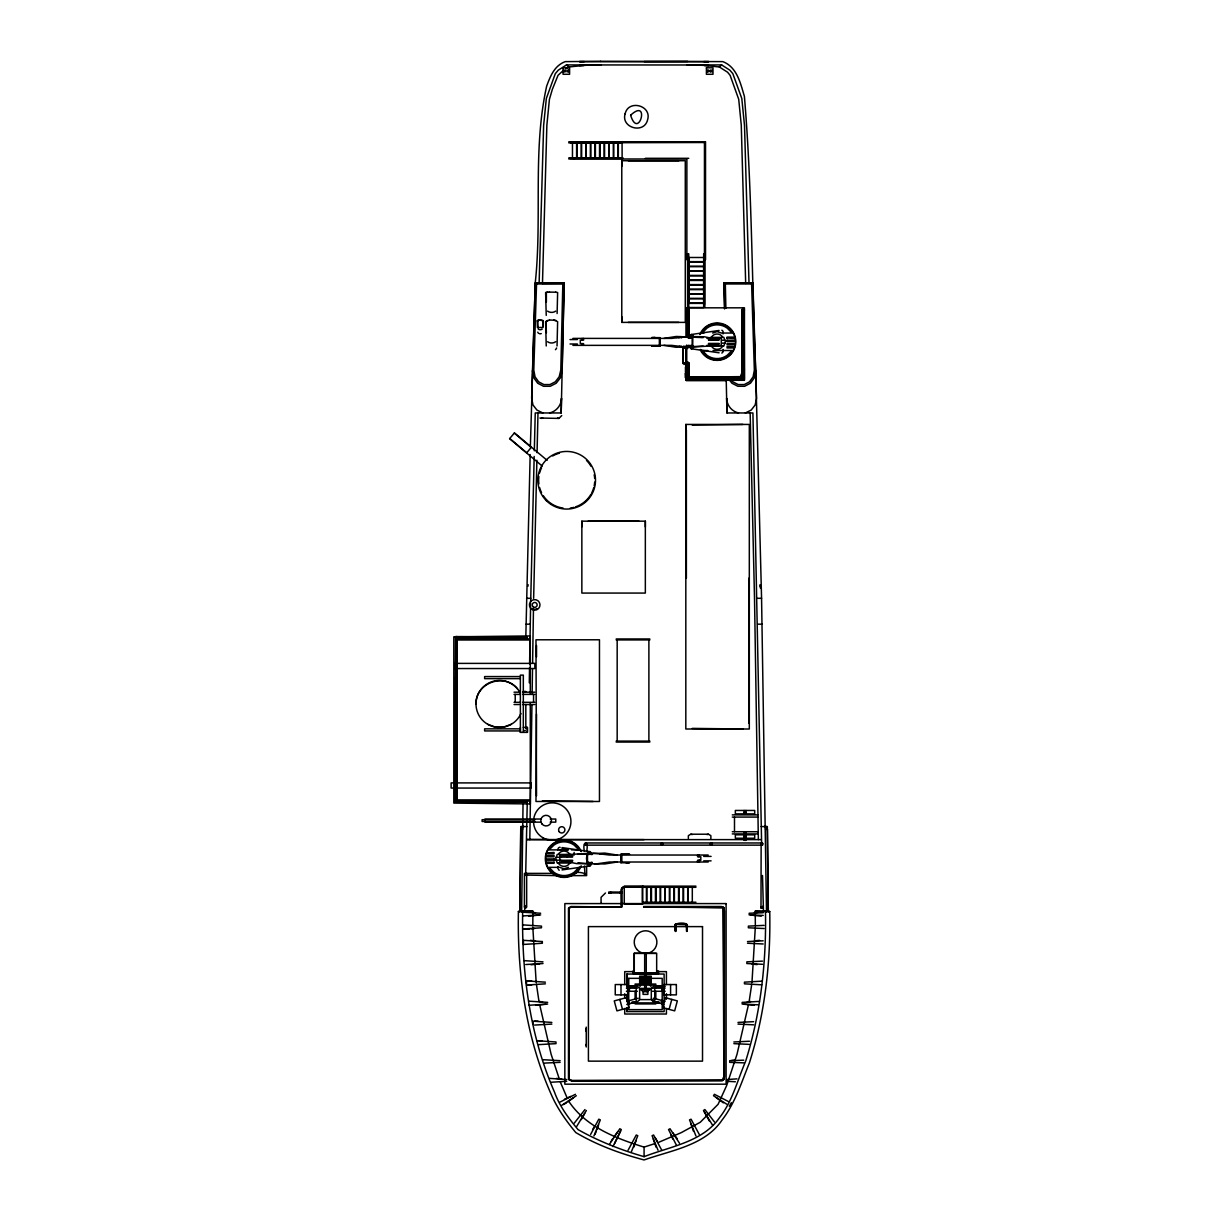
<?xml version="1.0" encoding="UTF-8"?>
<svg xmlns="http://www.w3.org/2000/svg" width="1221" height="1221" viewBox="0 0 1221 1221"><rect width="100%" height="100%" fill="white"/><g stroke="black" fill="none" stroke-linecap="round" stroke-linejoin="round"><path stroke-width="1.5" d="M523.321 727.395L527.396 727.395L527.396 732.371L520.375 732.371L520.375 727.395M525.824 728.723L525.824 704.502M530.28 693.543L530.28 635.958L453.815 636.797L453.815 803.082L530.28 803.937L530.28 801.037L456.028 801.037L456.028 638.858L530.28 638.858M536.523 795.771L535.973 639.789L599.465 639.789L599.465 801.48L535.973 801.48L536.523 714.178M542.368 800.854L593.07 801.48M554.059 862.331L547.435 862.026L547.603 863.293L554.059 863.293L554.059 862.026M554.059 860.195L554.059 858.928L547.008 858.928L547.176 860.195L554.059 860.195L554.059 858.928M576.602 157.845L576.602 142.903M581.196 157.845L581.196 142.903M581.852 526.877L581.852 521.169L645.344 521.169L645.344 593.07L581.852 593.07L581.852 521.169M582.142 345.36L582.142 343.62M584.401 866.055L584.951 873.946M584.401 851.388C581.883 840.216 589.209 840.445 586.629 851.48M585.882 1030.997L585.882 1028.784M586.629 866.33L586.629 875.625L571.642 875.625M599.999 157.845L599.999 142.903M604.136 157.845L604.136 142.903M604.578 157.845L604.578 142.903M613.308 157.845L613.308 142.903M643.62 906.516L721.413 906.501L723.656 907.371L724.435 910.835L724.48 1076.678L723.946 1079.486L722.374 1080.707L571.733 1081.028L568.498 1079.486L568.482 908.18L571.031 906.501L621.382 907.157L621.199 890.048A3.297 3.297 0 0 1 622.176 887.728A4.731 4.731 0 0 1 622.557 887.362A3.297 3.297 0 0 1 624.618 886.644L641.834 886.644L624.633 887.224A2.732 2.732 0 0 0 621.794 890.063L621.794 907.111L571.046 907.096L569.062 908.348L569.001 1079.166L571.749 1080.432L722.16 1080.158L723.885 1076.678L723.137 907.691L643.665 906.989M621.779 322.39L621.779 160.714L685.286 160.714L685.286 322.39L621.779 322.39L621.779 316.682M622.13 158.989L622.069 141.758L622.13 142.903M624.709 1008.47L624.709 1014.01L666.422 1014.01L666.422 1008.47M624.709 997.42L624.709 993.741M624.709 984.523L624.709 971.626L632.295 971.626M626.892 1011.583L626.892 1007.829L626.892 1011.583L664.117 1011.583L664.117 1005.951M626.892 974.037L626.892 985.301L626.892 974.037L664.117 974.037L664.117 1002.197M635.225 985.744L627.136 986.08L635.225 986.08M634.218 973.503L634.218 970.985L632.921 970.985L632.921 973.503L658.501 973.503L658.501 970.985L656.761 970.985L656.761 973.503M634.264 953.265L634.264 972.878L656.669 972.878L656.669 953.265L634.264 953.265L634.264 970.664M639.712 985.378L639.712 976.8L651.251 976.8M642.704 886.141L642.704 904.135L624.267 904.135L624.267 886.141L695.924 886.141M532.799 925.961L532.921 911.217L522.664 911.217C521.596 972.694 529.67 1035.179 554.41 1091.895C559.462 1106.119 568.482 1118.161 578.067 1129.623C598.885 1141.345 621.168 1150.045 644.078 1156.669L644.078 1147.099L654.731 1143.65M644.673 991.589L644.673 953.021M645.344 526.877L645.344 521.169M646.26 991.589L646.26 953.021M646.428 902.227L646.428 887.301M646.871 902.227L646.871 887.301M648.885 741.101L648.885 639.926M650.442 982.6L650.442 980.326L640.369 980.326M651.007 902.227L651.007 887.301M651.251 985.378L651.251 982.554L639.712 982.554M659.111 1002.884C654.288 1003.647 654.288 1000.884 659.111 1002.105M655.448 985.744L655.448 986.843L664.636 986.843L664.636 985.744L655.448 985.744L664.636 986.08M656.043 902.227L656.043 887.301M659.355 345.36L659.355 338.4M659.752 346.108L660.195 337.652L660.195 346.108L651.632 346.138L660.195 346.108M660.195 902.227L660.195 887.301M660.637 902.227L660.637 887.301M664.773 902.227L664.773 887.301M665.231 902.227L665.231 887.301M666.422 999.266L666.422 993.741M666.422 984.523L666.422 971.626L656.944 971.626M669.367 902.227L669.367 887.301M669.81 902.227L669.81 887.301M673.961 902.227L673.961 887.301M674.404 902.227L674.404 887.301M675.274 930.02L675.274 929.105M675.274 928.494L675.274 926.632M675.274 925.793C673.534 922.511 690.018 921.534 687.057 926.754M675.564 929.028L675.564 931.486M675.564 928.54L675.564 925.136M675.564 926.8L675.564 924.205L687.057 924.602M675.854 930.02L675.854 929.105M675.854 928.494L675.854 926.632M675.854 925.793L675.564 924.083M678.54 902.227L678.54 887.301M678.998 902.227L678.998 887.301M682.829 363.431L682.829 347.497L686.324 347.497L686.324 363.431L682.829 363.431L682.829 347.497M683.134 902.227L683.134 887.301M683.577 902.227L683.577 887.301M684.783 364.316C683.775 359.997 683.775 367.445 684.783 363.125M685.439 373.046L685.607 378.037L685.607 373.046M685.82 430.143L685.82 424.435L749.312 424.435L749.312 729.013L685.82 729.013L685.82 424.435M686.461 926.632L686.461 931.104M686.461 924.709L686.767 926.8M686.767 931.486L686.767 926.586M686.797 311.218L686.797 309.89M686.797 309.691L686.797 337.21M687.057 926.632L687.057 931.104M687.057 373.687L687.392 379.243L744.2 378.953M687.057 337.21L687.057 309.127M687.576 378.327L687.576 362.118M703.678 307.158L704.838 307.158L704.838 253.876L703.678 253.876L703.678 307.524L688.751 307.524L688.751 253.876L687.591 253.876L687.591 307.158L688.751 307.158M687.713 902.227L687.713 887.301M688.171 902.227L688.171 887.301M688.201 367.17L688.201 362.118M688.736 309.127L688.736 310.912L688.201 308.791M688.491 377.442L688.491 363.263M688.491 310.912L687.896 311.889M743.055 308.486L743.055 368.864L741.284 377.243L737.53 378.128L689.651 377.655L688.812 377.106L688.736 362.759M688.903 313.675L688.903 311.538M688.995 377.014L688.995 363.019L688.903 377.091M688.995 311.218L688.995 309.89M692.215 728.388L742.917 729.013M692.215 425.061L742.917 424.435M692.307 902.227L692.307 887.301M692.719 346.169L692.826 337.286L691.849 335.485L690.689 336.309M698.961 856.776L698.961 855.036M705.143 253.22L705.143 228.083M727.044 341.483L727.044 340.216L733.943 340.216L734.111 341.483L727.044 341.483L727.044 340.216M727.044 338.385L727.044 337.118L733.5 337.118L733.684 338.385L727.044 338.064M742.353 375.244L742.261 309.63L743.055 309.63M742.521 375.396L742.521 308.821M742.765 375.595L742.765 309.63M743.055 377.747L743.055 372.084M743.665 378.373L743.665 372.802M455.738 637.072L455.586 802.304M455.952 638.079L456.059 636.553L455.891 637.576L527.38 637.56L455.891 636.553L455.555 801.297L527.274 801.48L525.702 873.58M456.562 637.072L455.54 637.072L455.051 801.297L456.059 801.297L456.227 636.568L456.288 638.079M455.921 802.304L455.692 800.793L456.181 802.105M522.664 911.217L518.406 911.477C517.231 973.458 525.656 1036.431 550.824 1093.497C556.883 1107.859 565.903 1120.542 575.747 1132.523C597.008 1145.115 620.268 1153.616 644.078 1159.95C671.046 1150.365 705.005 1145.512 721.993 1120.13C735.073 1103.25 741.422 1082.523 749.358 1062.987C764.926 1014.056 770.772 962.682 769.734 911.477L755.219 911.217L755.356 925.961M520.039 911.248L520.711 829.456L522.634 828.754M519.81 911.904L520.818 826.556L526.984 826.571M521.626 912.056L523.061 801.983M583.501 345.36L583.531 343.62L580.296 343.62L580.296 340.14L583.577 340.14L583.592 338.4M697.527 862.011L697.542 860.271L700.823 860.271L700.823 856.776L697.588 856.776L697.603 855.036M699.374 862.011L699.389 860.271M529.288 682.814L529.532 667.689M529.593 663.903L530.57 607.554M529.807 839.621L531.944 704.715M532.127 693.314L532.509 668.62M532.6 662.911L533.485 607.814M553.785 320.039L557.631 321.657L557.035 345.986M643.62 906.821L723.397 907.539L724.19 1076.678L723.702 1079.318L722.267 1080.432L571.733 1080.738L568.742 1079.318L568.772 908.256L571.031 906.806L621.504 906.821L621.504 890.048A3.007 3.007 0 0 1 622.389 887.926A4.35 4.35 0 0 1 622.741 887.591A3.022 3.022 0 0 1 624.618 886.934L641.834 886.934M525.808 637.423L530.173 454.563M555.631 292.216L557.631 292.521L557.112 313.553M530.677 601.999L534.188 456.456M543.086 327.533L543.208 320.833L539.102 319.994M534.325 450.793L535.241 412.957L561.187 412.957L561.507 398.29A15.446 15.446 0 0 1 549.603 412.957M561.187 412.957L564.163 282.768L535.256 282.768L530.357 447.008M533.638 598.305L536.889 460.241M537.057 452.686L537.988 412.957M532.448 370.726L533.775 377.793L537.698 383.226L543.498 386.279L550.259 386.279L556.211 383.226L560.408 377.793L562.103 370.726L564.163 282.768L562.82 283.959L560.805 370.024L559.187 376.77L555.311 381.807L549.923 384.569L543.864 384.569L538.644 381.822L535.042 376.816L533.791 370.07L536.538 283.959L535.256 282.768C542.292 217.735 532.417 150.275 546.657 86.157C550.32 76.19 554.441 65.552 565.308 61.615L600.701 61.371M524.664 911.4L524.832 905.723M535.241 283.44L531.639 398.29L532.982 404.975L536.965 410.088L542.796 412.957M564.071 283.318L542.475 283.44L546.871 125.153L549.419 99.313L552.335 89.392L558.043 75.305L563.308 70.467M755.28 927.838L751.968 982.539M744.016 373.214L743.665 310.729L742.521 310.912L742.521 368.849L740.933 376.831L691.101 377.64L688.644 376.053L688.491 367.353M686.797 367.246L687.698 378.067L693.131 379.426L740.124 379.334L743.62 376.312L744.367 368.895M542.689 326.312L542.994 320.833M571.718 855.936L570.817 854.425L557.234 854.425L555.769 858.729L557.234 863.018L570.817 863.018L571.718 861.507M588.4 854.151L590.17 852.884M692.704 346.26L690.933 347.512M709.386 344.475L710.301 345.986L723.87 345.986L725.35 341.682L723.87 337.378L710.301 337.378L709.386 338.889M527.96 586.187L528.113 584.706M744.367 310.317L744.2 309.127M749.16 1001.449L751.724 984.248M475.992 703.952C475.351 682.936 504.471 672.344 517.506 688.858M600.411 61.401L722.832 61.615C737.087 67.14 740.445 83.272 744.398 96.352C752.044 187.561 751.739 279.288 755.692 370.726L754.364 377.793L750.442 383.226L744.642 386.279L737.881 386.279L731.944 383.226L728.784 379.151M742.582 375.885L743.177 373.107M743.146 376.114L743.772 373.183M743.528 376.282L744.184 373.229M748.366 1005.127L737.026 1054.257L726.678 1085.484L718.101 1104.288L700.274 1122.252L681.272 1132.63L658.287 1142.49M588.553 862.774L588.812 864.59L590.43 864.102M561.752 415.583L558.928 418.406L539.911 418.025M525.549 873.946L525.961 875.472L527.487 875.06M524.42 907.035C526.846 903.311 526.846 910.774 524.42 907.035L524.42 873.381L554.41 873.381M586.248 1047.008L586.248 1027.105M585.882 1045.634L586.248 1044.245M663.018 844.062L661.904 845.176L660.775 844.062M661.935 1003.723L662.744 1000.716M710.866 838.476L710.866 835.637L708.409 834.218L690.811 834.218L688.354 835.637L688.354 838.476M712.392 844.062L711.263 845.176L710.149 844.062M669.108 1009.385L671.779 999.404M761.141 843.497L763.079 843.497L762.682 845.024M761.141 906.699C760.179 909.37 764.834 908.119 762.682 906.303M688.476 337.561L692.719 337.561M593.91 1135.957L600.32 1119.886L598.794 1119.184L590.613 1134.416M631.379 1151.785L637.789 1135.713L636.263 1135.011L628.067 1150.243M527.274 637.255L455.616 636.752L455.692 637.881L455.525 637.057L527.38 637.56M455.967 678.449C452.67 677.701 458.547 677.457 455.143 678.51M455.372 678.25L455.967 677.426M455.967 719.505C452.67 718.757 458.547 718.513 455.143 719.566M455.372 719.306L455.967 718.482M489.331 636.996C490.399 639.422 489.85 634.737 489.392 638.125M455.967 763.262C452.701 762.698 458.119 761.828 455.464 763.323M489.987 801.541L489.667 801.541M489.606 637.82L490.293 637.316M596.916 1129.7L598.611 1124.785M633.806 1147.16L636.08 1140.612M742.46 377.426L689.071 377.564M612.911 1146.565L621.291 1129.593L619.841 1128.753L609.34 1144.489M742.261 377.045L689.285 377.304M711.37 337.378C713.598 332.89 720.573 332.89 722.801 337.378M722.801 345.986C720.573 350.473 713.598 350.473 711.37 345.986M558.302 854.425C560.546 849.938 567.521 849.938 569.749 854.425M569.749 863.018C567.521 867.52 560.546 867.52 558.302 863.018M620.589 1131.165L614.621 1143.604M594.902 1134.431L596.336 1131.333M576.541 1126.678L586.37 1110.5M581.303 1119.565L584.676 1113.521M611.049 1141.528L612.759 1138.567M729.288 1106.257L731.348 1102.67M592.597 1129.578L594.368 1126.601M700.472 333.928L706.211 327.075A18.498 18.498 0 0 1 727.945 327.075C737.82 333.776 737.789 349.618 727.945 356.334A18.498 18.498 0 0 1 706.226 356.334L700.472 349.45M580.647 866.467L574.893 873.32A18.498 18.498 0 0 1 553.159 873.32C543.284 866.62 543.33 850.778 553.159 844.062A18.498 18.498 0 0 1 574.893 844.062L580.647 850.961M537.393 327.533L537.255 320.833L538.308 320.238M538.064 327.854L537.698 320.513M546.23 345.986L545.619 321.657L549.465 320.039M546.382 332.707L545.94 321.657L547.619 320.421M743.375 376.221L740.063 379.075M584.981 1109.538L574.282 1123.122M613.766 1137.163L617.811 1131.562M570.512 142.567L704.822 142.384L570.283 142.491M704.456 304.548L704.456 142.262M579.044 867.353L574.129 872.298A17.201 17.201 0 0 1 553.937 872.298L549.023 867.353L559.63 867.353L564.026 868.787L568.437 867.353M692.063 345.512L688.018 345.512M685.607 377.884L685.607 366.895L685.607 371.901M745.97 813.4L745.298 813.873L754.7 813.873L754.7 810.454L735.347 810.454L735.347 813.873L744.749 813.873L744.077 813.4M744.077 835.301L744.749 834.828L735.347 834.828L735.347 838.247L754.7 838.247L754.7 834.828L745.298 834.828L745.97 835.301M636.187 1002.899L639.636 999.602L651.297 999.602L654.746 1002.899L654.746 985.088L636.187 985.088L636.187 1002.899L654.746 1002.899M636.187 985.088L639.636 988.4L651.297 988.4L654.746 985.088M724.618 308.104L723.977 282.768L725.32 283.959L751.602 283.959L752.884 282.768L723.977 282.768L724.587 308.974M542.475 283.44L539.133 282.768L543.635 125.442L546.336 98.504L555.296 73.657L558.256 70.192L566.483 64.927L687.209 64.988L708.882 65.415L703.922 65.415L719.367 66.972L721.657 64.927L729.883 70.192L732.844 73.657L741.803 98.519L744.505 125.442L749.007 282.768L724.068 283.318M561.843 1105.234L576.312 1095.741M526.678 801.297L527.014 802.304L455.265 801.602M567.887 1101.83L573.504 1097.771M455.525 800.793L527.38 801.8L456.227 801.312M679.578 337.439L680.936 337.484M741.513 376.251C739.178 377.701 743.65 379.014 742.49 376.541M591.651 854.059L586.858 854.059L591.834 853.952M566.04 68.727L568.772 66.972L584.218 65.415L579.273 65.415L600.93 64.988M688.201 337.942L692.444 337.835L688.4 337.835M688.4 346.062L692.826 346.062M712.682 333.043L717.078 331.608L721.489 333.043L732.096 333.043L727.182 328.113A17.201 17.201 0 0 0 706.99 328.113L702.075 333.043L703.891 333.043M559.981 849.892L568.086 849.892L549.114 849.892L553.922 845.1A17.201 17.201 0 0 1 574.129 845.1L578.952 849.892L571.489 849.892M575.473 1094.291L560.027 1102.075M563.537 1104.547L566.498 1102.838M605.463 893.009L601.068 897.328L601.068 902.991M745.344 412.957L751.19 410.088L755.158 404.975L756.516 398.29L752.899 283.44M739.85 378.251L741.498 377.503M564.423 1099.251L570.741 1096.412M744.093 379.41L744.2 308.821M761.309 839.621L556.471 839.621M546.23 315.4L545.619 292.521L547.619 292.216M546.367 301.999L546.382 292.353M511.248 724.312L503.571 727.106L495.421 727.106L487.744 724.312M687.057 364.53L688.736 364.53M687.057 310.912L688.201 310.729M623.076 158.425L570.283 158.425M644.078 1156.669C670.008 1146.565 702.823 1141.925 719.581 1117.597C732.493 1101.144 737.453 1080.264 745.604 1061.354C760.851 1012.85 766.406 961.919 765.475 911.217M541.33 418.406L542.75 418.025M525.961 873.534L527.075 873.534M661.339 843.085L662.454 843.085M706.99 834.599L708.409 834.218M710.714 843.085L711.828 843.085M626.77 1001.281L638.156 998.229M626.8 1004.486L637.408 1001.647M566.819 849.16L561.233 849.16M538.125 320.192L539.194 320.055M538.583 327.61L539.346 327.457M703.174 346.123L676.266 347.298L663.98 345.36M577.945 854.273L604.853 853.097L617.139 855.036M663.98 338.4L676.266 336.462L703.174 337.637M617.139 862.011L604.853 863.949L594.398 863.842M523.382 915.903L540.659 914.926M522.603 929.013L541.483 927.792L541.483 926.113L522.603 924.877M763.232 912.759L749.19 913.247L749.19 914.926L763.232 915.414M764.025 925.381L748.366 926.113L748.366 927.792L764.025 928.525M525.732 964.529L543.009 963.537M763.171 940.811L747.511 941.559M526.526 985.057L545.405 983.836M762.515 961.125L746.855 961.858L746.855 963.537L762.515 964.285M528.785 1005.28L547.664 1004.059M761.721 981.165L744.444 982.157L744.444 983.836L761.721 984.813M534.584 1025.075L551.846 1024.098M759.462 1001.403L742.185 1002.38L742.185 1004.059L757.844 1004.791M538.72 1044.627L555.998 1043.65L555.998 1041.971L537.118 1040.735M753.662 1021.672L738.003 1022.42M544.474 1063.094L560.134 1062.346M749.511 1041.238L733.852 1041.971M551.251 1082.249L566.727 1081.272M743.757 1060.179L729.715 1060.667L729.715 1062.346L743.757 1062.85M736.98 1078.86L726.739 1079.593M691.132 334.523L719.108 330.464M562.011 869.932L589.972 865.887M522.634 829.227L520.711 829.456M455.143 762.316L455.967 762.255M455.143 763.323L456.242 763.064M654.883 337.347L651.632 337.622L660.195 337.652M626.236 863.064L629.487 862.789L620.924 862.759L620.924 854.288L629.487 854.257L620.924 854.288M528.617 916.147L538.934 915.094M531.15 928.845L534.6 928.494M754.349 912.713L757.798 912.362M756.12 940.674L759.554 940.323M530.952 964.773L539.56 963.888M535.607 1005.28L545.94 1004.242M747.359 1001.846L750.793 1001.51M731.44 1060.5L734.874 1060.149M737.56 379.456L740.094 379.243M549.328 319.963L555.876 320.36M547.374 292.201L549.465 292.124M523.427 826.571L521.55 826.632L523.946 826.571M721.657 64.927L687.209 64.988M532.921 911.217L518.406 911.477M549.328 292.109L555.876 292.201M620.924 862.759L621.352 854.288M584.325 61.584L579.38 61.615L708.775 61.615L703.815 61.584M693.131 379.166L737.56 379.288M644.078 61.569L687.728 61.401M570.283 142.262L704.639 142.185M622.481 142.903L568.849 142.903L568.849 141.758L705.524 141.758L705.524 259.752M622.481 157.845L568.849 157.845L568.849 158.989L686.874 158.989L686.874 259.752M570.283 158.181L623.076 158.181M645.36 158.318L688.751 158.318M703.678 257.494L688.751 257.494L688.751 261.645L703.678 261.645M703.678 259.401L704.838 259.401M703.678 262.088L688.751 262.088L688.751 266.224L703.678 266.224M536.538 283.959L562.82 283.959M703.678 294.2L688.751 294.2L688.751 298.351L703.678 298.351M688.751 303.388L703.678 303.388M687.896 309.63L688.995 309.401L688.995 337.21M744.2 309.63L744.398 379.38L687.087 379.502M688.018 337.286L692.826 337.286M572.924 338.4L671.672 338.4L687.667 336.462L704.441 336.798L712.392 338.4M706.898 338.4L721.29 338.4L721.29 345.36L687.667 347.298L671.672 345.36L572.924 345.36M709.157 338.965L714.575 338.965L709.157 339.697M570.009 339.545L577.396 339.545M708.485 339.545L719.047 339.545M708.485 340.11L719.047 340.11M721.565 340.247L725.152 340.247M721.565 343.116L725.152 343.116M708.485 343.422L719.047 343.422M570.009 344.001L577.396 344.001M708.485 344.001L719.047 344.001M709.157 344.612L714.575 343.879M706.898 345.36L712.087 345.36M687.942 345.787L692.719 345.787M686.797 346.611L688.201 346.611M707.753 350.519L702.167 350.519L706.99 355.311A17.201 17.201 0 0 0 727.182 355.311L732.005 350.503L713.033 350.519M687.896 363.263L688.995 363.263M688.705 376.633C691.849 378.815 685.546 378.373 687.301 374.557M688.858 377.808L742.444 377.808M739.636 378.708L743.33 378.708M726.449 380.631L686.309 380.631L686.309 363.797M726.236 380.555L726.953 412.957L752.914 412.957L761.614 843.329M526.572 598.305L530.753 598.305M757.386 598.305L761.568 598.305L766.513 912.056M526.022 624.175L530.235 624.175M757.905 624.175L762.118 624.175M616.208 638.965L649.831 638.965M530.28 639.987L457.249 639.987L457.249 799.892L530.28 799.892M616.208 639.926L649.831 639.926M520.375 676.571L484.63 676.571L484.63 678.647L520.375 678.647M523.153 691.452L525.824 691.452M514.041 692.185L519.215 692.185M522.588 692.185L534.737 692.185M514.041 694.398L519.81 694.398M522.588 694.398L534.737 694.398M514.041 702.319L519.81 702.319M522.588 702.319L534.737 702.319M514.041 704.532L519.215 704.532M522.588 704.532L534.737 704.532M520.375 728.845L484.63 728.845L484.63 730.936L520.375 730.936M523.656 730.585L525.32 730.585M616.208 741.101L649.831 741.101M616.208 742.063L649.831 742.063M744.077 812.698L745.97 812.698M732.279 814.895L757.814 814.895M732.279 817.078L757.814 817.078M540.857 819.032L484.951 819.032L484.951 822.145L540.857 822.145M550.183 819.032L555.769 819.032L555.769 822.145L550.183 822.145M534.996 819.703L482.112 819.703L482.112 821.474L534.996 821.474M761.156 826.571L767.322 826.556L768.345 911.904M732.279 831.73L757.814 831.73M732.279 833.912L757.814 833.912M744.077 836.003L745.97 836.003M548.84 839.621L526.648 839.544L644.078 839.621M586.996 854.334L592.078 854.334M592.002 854.593C584.706 849.984 584.706 866.91 592.002 862.285M569.032 855.036L574.206 855.036M708.195 855.036L609.447 855.036L593.437 853.097L559.829 855.036L559.829 862.011L572.481 862.011M571.962 855.784L566.544 856.516M562.072 856.394L572.634 856.394M703.708 856.394L711.095 856.394M562.072 856.974L572.634 856.974M555.967 857.295L561.339 857.295M555.967 860.164L561.339 860.164M562.072 860.286L572.634 860.286M562.072 860.866L572.634 860.866M703.708 860.866L711.095 860.866M708.195 862.011L609.447 862.011L595.909 863.949L576.678 863.613L568.711 862.011M586.996 862.56L592.078 862.56M592.002 862.82L586.858 862.82L591.834 862.942M575.03 873.381C576.892 870.558 590.567 874.511 584.065 875.06M526.098 875.06L556.639 875.625M695.924 887.301L642.292 887.301L642.292 902.227L695.924 902.227M621.993 892.154L608.867 891.986L608.867 893.314M608.867 892.978L621.993 892.978M524.572 907.035L526.51 907.035M763.232 908.134L760.988 908.134L761.141 844.611M769.734 911.477L755.219 911.217M540.659 913.247L523.382 912.255M675.518 924.404L686.843 924.404M524.313 929.013L529.441 929.013M747.511 943.238L763.171 943.97M543.009 961.858L524.114 960.637M650.442 977.334L640.369 977.334L639.712 979.624M640.369 978.403L650.442 978.403M639.712 978.601L651.251 978.601M639.712 978.983L651.251 978.983M650.442 979.624L651.251 979.624M639.712 979.776L651.251 979.776M639.712 980.555L651.251 980.692M528.235 980.921L531.639 980.921M640.369 981.089L650.442 981.089M650.442 981.425L651.251 981.425M639.712 981.837L651.251 981.837M545.405 982.157L526.526 980.921L526.526 983.683M640.369 982.371L650.442 982.371M639.712 983.18L651.251 983.18M650.442 983.378L651.251 983.378M640.369 983.714L650.442 983.714M528.235 985.057L531.639 985.057M627.136 986.522L635.225 986.522M655.448 986.522L664.636 986.522M635.225 986.843L627.136 986.843L627.136 985.744M626.419 988.155L637.408 988.155M652.579 988.155L665.17 988.155M626.419 991.269L637.408 991.269M652.579 991.269L665.17 991.269M660.958 1001.785L664.636 1001.785M631.99 1002.105L635.225 1002.105M547.664 1002.38L528.785 1001.159M631.99 1002.548L635.225 1002.548M655.448 1002.548L659.111 1002.548M631.99 1002.884L635.225 1002.884L635.225 1001.785M635.103 1003.937L655.814 1003.937M534.676 1021.183L538.095 1021.183M551.846 1022.42L532.966 1021.183L532.966 1023.946M738.003 1024.098L753.662 1024.831M538.827 1040.735L542.246 1040.735M733.852 1043.65L749.511 1044.382M560.134 1060.667L542.872 1059.691M566.727 1079.593L549.633 1078.372M726.739 1081.272L735.378 1081.76M734.508 377.35L689.85 377.167L688.873 375.992L688.736 367.2M455.616 637.377L527.274 637.881M527.274 801.48L455.265 800.976L455.326 802.105M589.163 863.751L577.945 862.774M764.193 826.571L766.59 826.632L764.712 826.571M734.493 377.762L741.101 377.014L742.582 373.031L742.765 310.5M693.131 379.334L689.148 378.907L687.057 376.495M768.101 911.248L767.429 829.456L765.506 829.227M540.231 327.396L541.895 327.61M540.231 319.933L542.994 320.482M750.915 915.094L761.248 916.147M532.051 912.362L535.5 912.713M530.296 940.323L535.454 940.857M752.014 964.071L757.173 964.59M743.91 1004.242L754.242 1005.28M539.056 1001.51L542.506 1001.846M556.471 1078.372L561.645 1078.891M691.132 348.763L719.108 352.808M562.011 847.588L589.972 851.632M689.529 377.945L691.025 378.251M690.964 378.846L688.095 377.732M557.509 418.025L558.928 418.406M690.811 834.218L692.231 834.599M664.835 1001.281L653.449 998.229L652.64 1001.235L664.026 1004.288M765.506 828.754L767.429 829.456M644.078 1147.099C615.827 1138.43 585.134 1126.464 568.482 1100.869M728.311 1101.479L714.377 1094.291L713.537 1095.741L726.739 1104.211M538.125 321.474L537.255 320.833M719.367 66.972L727.563 72.222L730.097 75.305L738.72 99.313L741.269 125.153L745.68 283.44M716.345 1097.771L723.366 1102.838M547.115 460.332L514.438 432.906L509.6 438.675L542.277 466.101M514.3 433.073L531.272 447.374L526.709 452.808L509.737 438.507M566.483 64.927L568.772 66.972M714.453 1121.946L704.868 1109.538L703.494 1110.5L712.591 1125.213M679.502 1143.222L670.008 1128.753L668.559 1129.593L676.342 1145.039M730.891 379.288L732.829 381.807L738.217 384.569L744.276 384.569L749.496 381.822L753.098 376.816L754.349 370.07L751.602 283.959M673.046 1132.966L677.106 1138.567M699.251 1134.416L691.055 1119.184L689.529 1119.886L695.939 1135.957M661.782 1150.243L653.601 1135.011L652.075 1135.713L658.027 1150.213M655.372 1137.972L657.142 1140.948M704.334 1112.01L709.401 1121.076M688.812 377.106L688.201 374.526M566.926 1097.45L560.317 1082.02M670.68 1134.324L672.817 1139.056M723.656 907.371L723.961 908.18M690.674 1123.152L693.513 1131.333M653.204 1138.979L656.059 1147.16M559.172 1078.555L551.114 1054.257L539.789 1005.127M628.861 1000.716L629.67 1003.723M619.825 999.404L622.496 1009.385M585.882 1028.494L586.248 1029.868M536.431 984.248L538.98 1001.449M760.027 584.706L760.195 586.187M489.926 636.813L490.262 638.125M490.201 801.235L490.262 802.365M489.331 801.235L489.392 802.365M456.486 636.767L456.547 637.881M456.12 800.991L456.288 801.8M688.995 374.481L689.422 376.572L691.147 377.243L740.765 376.633L742.17 372.97L742.261 311.218M687.896 374.542L688.049 376.221M687.576 374.557L688.323 377.533L690.994 378.556L737.545 378.754L741.712 377.747L742.887 376.007L743.665 368.879L743.665 308.486M687.225 376.45L687.057 362.454M536.172 982.539L532.86 927.838M760.195 585.927L760.332 587.988M755.692 370.726L761.568 598.305M762.499 875.472L763.476 911.4M750.152 412.957L754.517 598.305L758.348 839.621M725.32 283.959L725.885 308.272M726.953 412.957L726.632 398.29A15.446 15.446 0 0 0 738.537 412.957M687.576 308.791L687.576 337.21M748.763 578.22L748.763 723.305M745.97 810.454L745.97 813.873M745.97 832.753L745.97 840.307L744.077 840.307L744.077 832.753M744.077 810.454L744.077 813.873M742.261 309.401L742.353 310.47M734.493 817.078L734.493 831.73M710.454 70.406L710.454 71.673M707.325 70.406L707.325 71.673M698.961 860.271L698.961 862.011M692.17 337.561L692.17 345.787M688.736 309.63L688.736 337.21M688.736 345.467L688.736 347.023M688.491 309.63L688.491 337.21M688.201 309.63L688.201 337.21M688.201 345.635L688.201 347.878M688.201 363.263L688.201 375.9M687.591 253.876L687.591 259.401M687.576 345.635L687.576 347.878M687.057 345.467L687.057 347.542M686.889 346.138L686.797 346.962M686.797 363.034L686.889 364.102M686.675 349.038L686.675 345.36L686.675 380.28L686.675 363.736M686.37 430.143L686.37 578.22M686.461 924.251L686.461 926.754M685.973 336.431L685.973 307.829L744.444 307.829L744.444 380.28L685.973 380.28L685.973 345.955M678.876 160.714L628.189 160.714M678.876 322.39L628.189 322.39M675.854 924.251L675.854 926.266M675.854 928.403L675.854 929.273M675.854 929.776L675.854 931.318M675.564 928.357L675.564 929.349M675.564 929.654L675.564 930.814M675.274 924.251L675.274 926.266M675.274 928.403L675.274 929.273M675.274 929.776L675.274 931.318M670.588 984.553L670.588 994.871M662.209 988.155L662.209 991.269M656.089 953.418L634.844 953.418M655.814 987.667L655.814 984.05L635.103 984.05L635.103 987.667M655.814 991.284L655.814 998.519M651.465 887.301L651.465 902.227M651.251 986.003L651.251 976.159L639.712 976.159L639.712 986.003M651.297 988.4L651.297 999.602M650.442 976.693L650.442 986.003M640.369 976.693L640.369 986.003M639.636 988.4L639.636 999.602M638.949 521.169L588.247 521.169M635.103 991.284L635.103 998.519M629.395 988.155L629.395 991.269M621.993 891.986L621.993 893.314M621.779 160.714L621.779 166.407M621.764 855.036L621.764 862.011M621.321 855.036L621.321 862.011M621.001 984.553L621.001 994.871M620.237 891.986L620.237 893.314M618.345 142.903L618.345 157.845M617.902 142.903L617.902 157.845M617.17 639.926L617.17 741.101M613.766 142.903L613.766 157.845M610.622 891.986L610.622 893.314M608.73 142.903L608.73 157.845M599.542 142.903L599.542 157.845M595.405 142.903L595.405 157.845M594.963 142.903L594.963 157.845M590.811 142.903L590.811 157.845M590.369 142.903L590.369 157.845M587.484 854.334L587.484 862.56M586.233 142.903L586.233 157.845M585.79 142.903L585.79 157.845M582.142 338.4L582.142 340.14M581.639 142.903L581.639 157.845M577.06 142.903L577.06 157.845M574.358 157.845L574.358 158.989M574.129 852.456L574.129 853.723M572.466 142.903L572.466 157.845M571.962 860.713L566.544 860.713M568.36 70.406L568.36 71.673M563.949 70.406L563.949 71.673M536.523 645.497L536.523 656.959M533.546 694.398L533.546 702.319M530.28 702.975L530.28 803.937M527.396 727.395L527.396 732.371M526.663 875.625L526.663 907.035M523.321 732.371L523.321 675.121L520.375 675.121L520.375 732.371M515.216 694.398L515.216 702.319M699.801 334.523A18.712 18.712 0 0 1 727.991 326.48A18.712 18.712 0 0 1 729.41 355.754A18.712 18.712 0 0 1 700.579 350.473M693.436 346.123A2.381 1.755 -81.6 0 1 689.987 347.344M681.165 346.154A1.877 1.374 -81.6 0 1 679.319 346.199M723.03 349.389A2.381 1.755 -81.6 0 1 721.825 353.052M721.825 330.219A2.381 1.755 81.6 0 1 723.03 333.898M689.987 335.943A2.381 1.755 81.6 0 1 693.436 337.164M678.983 337.805A1.877 1.374 81.6 0 1 681.577 337.881M676.236 337.53A1.877 1.374 81.6 0 1 678.067 337.591M581.303 865.887A18.712 18.712 0 0 1 552.64 873.564A18.712 18.712 0 0 1 552.64 843.879A18.712 18.712 0 0 1 581.303 851.571M587.683 854.288A2.381 1.755 -81.6 0 1 591.132 853.067M599.954 854.257A1.877 1.374 -81.6 0 1 601.8 854.196M557.844 849.969A2.381 1.755 -81.6 0 1 560.134 847.328M559.294 870.176A2.381 1.755 81.6 0 1 558.516 869.627M557.997 868.68A2.381 1.755 81.6 0 1 558.089 866.513M591.178 863.339A2.381 1.755 81.6 0 1 589.133 865.857A2.381 1.755 81.6 0 1 587.927 862.194M520.97 713.507A23.504 23.504 0 0 1 485.47 722.817A23.504 23.504 0 0 1 484.188 686.126A23.504 23.504 0 0 1 520.253 692.933M536.843 608.638A4.304 4.304 0 0 1 535.439 609.142M533.943 609.142A4.304 4.304 0 0 1 532.539 608.638M530.647 606.379A4.304 4.304 0 0 1 530.647 603.433M555.677 311.126A5.739 4.396 0 0 1 547.573 311.126M541.254 333.592A2.686 2.595 0 0 1 539.209 333.592M538.339 333.028A2.686 2.595 0 0 1 537.759 332.188M542.246 329.075A2.839 2.183 0 0 1 538.232 329.075M594.673 482.081A28.037 28.037 0 0 1 594.184 485.729M593.772 487.515A28.037 28.037 0 0 1 591.834 492.658M590.964 494.276A28.037 28.037 0 0 1 575.686 506.807M573.946 507.341A28.037 28.037 0 0 1 570.344 508.058M563.034 508.058A28.037 28.037 0 0 1 543.376 495.833M541.544 492.658A28.037 28.037 0 0 1 539.606 487.515M538.888 483.913A28.037 28.037 0 0 1 538.888 476.602M539.606 473A28.037 28.037 0 0 1 541.544 467.841M552.67 455.967A28.037 28.037 0 0 1 559.432 453.174M586.523 460.424A28.037 28.037 0 0 1 590.964 466.239M594.184 474.786A28.037 28.037 0 0 1 594.673 478.434M556.623 347.985A5.403 5.22 0 0 1 555.448 349.679M555.677 341.727A5.739 4.396 0 0 1 547.573 341.727M454.914 663.385L454.914 668.543L534.844 668.543L534.844 663.385L454.914 663.385M542.338 941.559L542.338 943.238L523.458 944.459L523.458 940.323L542.338 941.559M563.034 67.811L563.034 74.283L569.596 74.283L569.596 67.811L563.034 67.811M609.172 142.903L609.172 157.845L609.172 142.903M626.892 994.688L626.892 1000.32L626.892 994.688M642.643 886.141L642.643 887.301L642.643 886.141M655.601 887.301L655.601 902.227L655.601 887.301M706.41 67.811L706.41 74.283L712.988 74.283L712.988 67.811L706.41 67.811M726.098 903.586L726.098 1084.187L564.835 1084.187L564.835 903.586L726.098 903.586M526.846 637.057L526.846 638.079L526.999 637.057M625.137 113.751C620.711 128.022 644.276 134.341 647.603 119.765C652.014 105.479 628.449 99.16 625.137 113.751M630.616 115.217C638.72 141.102 650.579 96.856 630.616 115.217M547.42 855.555L547.237 856.821L554.059 856.821L554.059 855.555L547.42 855.555M547.786 852.838L547.664 853.723L554.059 853.723L554.059 852.456L547.786 852.838M733.439 346.672L733.149 347.939L727.044 347.939L727.044 346.672L733.439 346.672M733.882 343.574L733.699 344.841L727.044 344.841L727.044 343.574L733.882 343.574M586.629 844.062C585.897 846.962 582.31 842.627 586.629 844.062M665.369 997.694L662.698 1007.661L674.664 1010.866L677.334 1000.899L665.369 997.694M628.739 978.342L628.739 1009.645L662.194 1009.645L662.194 978.342L628.739 978.342M683.943 346.199L684.508 347.924L683.943 346.199M649.557 989.392L646.84 991.666L651.251 988.842L639.712 988.842L643.345 991.666L641.269 989.392L649.557 989.392M587.209 862.82L586.95 853.952L587.209 862.82M626.22 997.694L614.255 1000.899L616.926 1010.866L628.891 1007.661L626.22 997.694M565.338 70.314L563.843 70.314L563.843 71.78L565.338 71.78L565.338 70.314M568.452 70.314L566.956 70.314L566.956 71.78L568.452 71.78L568.452 70.314M708.729 70.314L707.234 70.314L707.234 71.78L708.729 71.78L708.729 70.314M711.843 70.314L710.347 70.314L710.347 71.78L711.843 71.78L711.843 70.314M703.678 266.682L688.751 266.682L688.751 270.818L703.678 270.818L703.678 266.682M703.678 271.26L688.751 271.26L688.751 275.412L703.678 275.412L703.678 271.26M703.678 275.854L688.751 275.854L688.751 279.991L703.678 279.991L703.678 275.854M703.678 280.448L688.751 280.448L688.751 284.585L703.678 284.585L703.678 280.448M703.678 285.027L688.751 285.027L688.751 289.163L703.678 289.163L703.678 285.027M703.678 289.621L688.751 289.621L688.751 293.757L703.678 293.757L703.678 289.621M703.678 298.794L688.751 298.794L688.751 302.93L703.678 302.93L703.678 298.794M531.043 782.905L451.114 782.905L451.114 788.064L531.043 788.064L531.043 782.905M762.118 842.963L585.515 842.963L585.515 845.146L762.118 845.146L762.118 842.963M702.518 926.617L588.415 926.617L588.415 1061.141L702.518 1061.141L702.518 926.617M627.625 984.553L615.247 984.553L615.247 994.871L627.625 994.871L627.625 984.553M676.358 984.553L663.965 984.553L663.965 994.871L676.358 994.871L676.358 984.553M647.878 991.589L643.055 991.589L643.055 994.367L647.878 994.367L647.878 991.589M636.874 949.419A11.34 11.34 0 0 0 656.211 946A11.34 11.34 0 0 0 643.589 930.967A11.34 11.34 0 0 0 636.874 949.419M542.887 837.728A18.712 18.712 0 0 0 570.94 821.535A18.712 18.712 0 0 0 542.887 805.341A18.712 18.712 0 0 0 542.887 837.728M559.249 831.76A3.144 3.144 0 0 0 564.667 831.058A3.144 3.144 0 0 0 561.339 826.724A3.144 3.144 0 0 0 559.249 831.76M541.865 823.87A5.327 5.327 0 0 0 551.022 822.664A5.327 5.327 0 0 0 545.405 815.353A5.327 5.327 0 0 0 541.865 823.87M546.321 500.625A28.8 28.8 0 0 0 594.52 487.713A28.8 28.8 0 0 0 559.233 452.426A28.8 28.8 0 0 0 546.321 500.625M530.647 608.302A5.281 5.281 0 0 0 539.667 606.715A5.281 5.281 0 0 0 533.775 599.694A5.281 5.281 0 0 0 530.647 608.302M532.814 606.486A2.457 2.457 0 0 0 536.996 605.738A2.457 2.457 0 0 0 534.264 602.487A2.457 2.457 0 0 0 532.814 606.486"/></g></svg>
